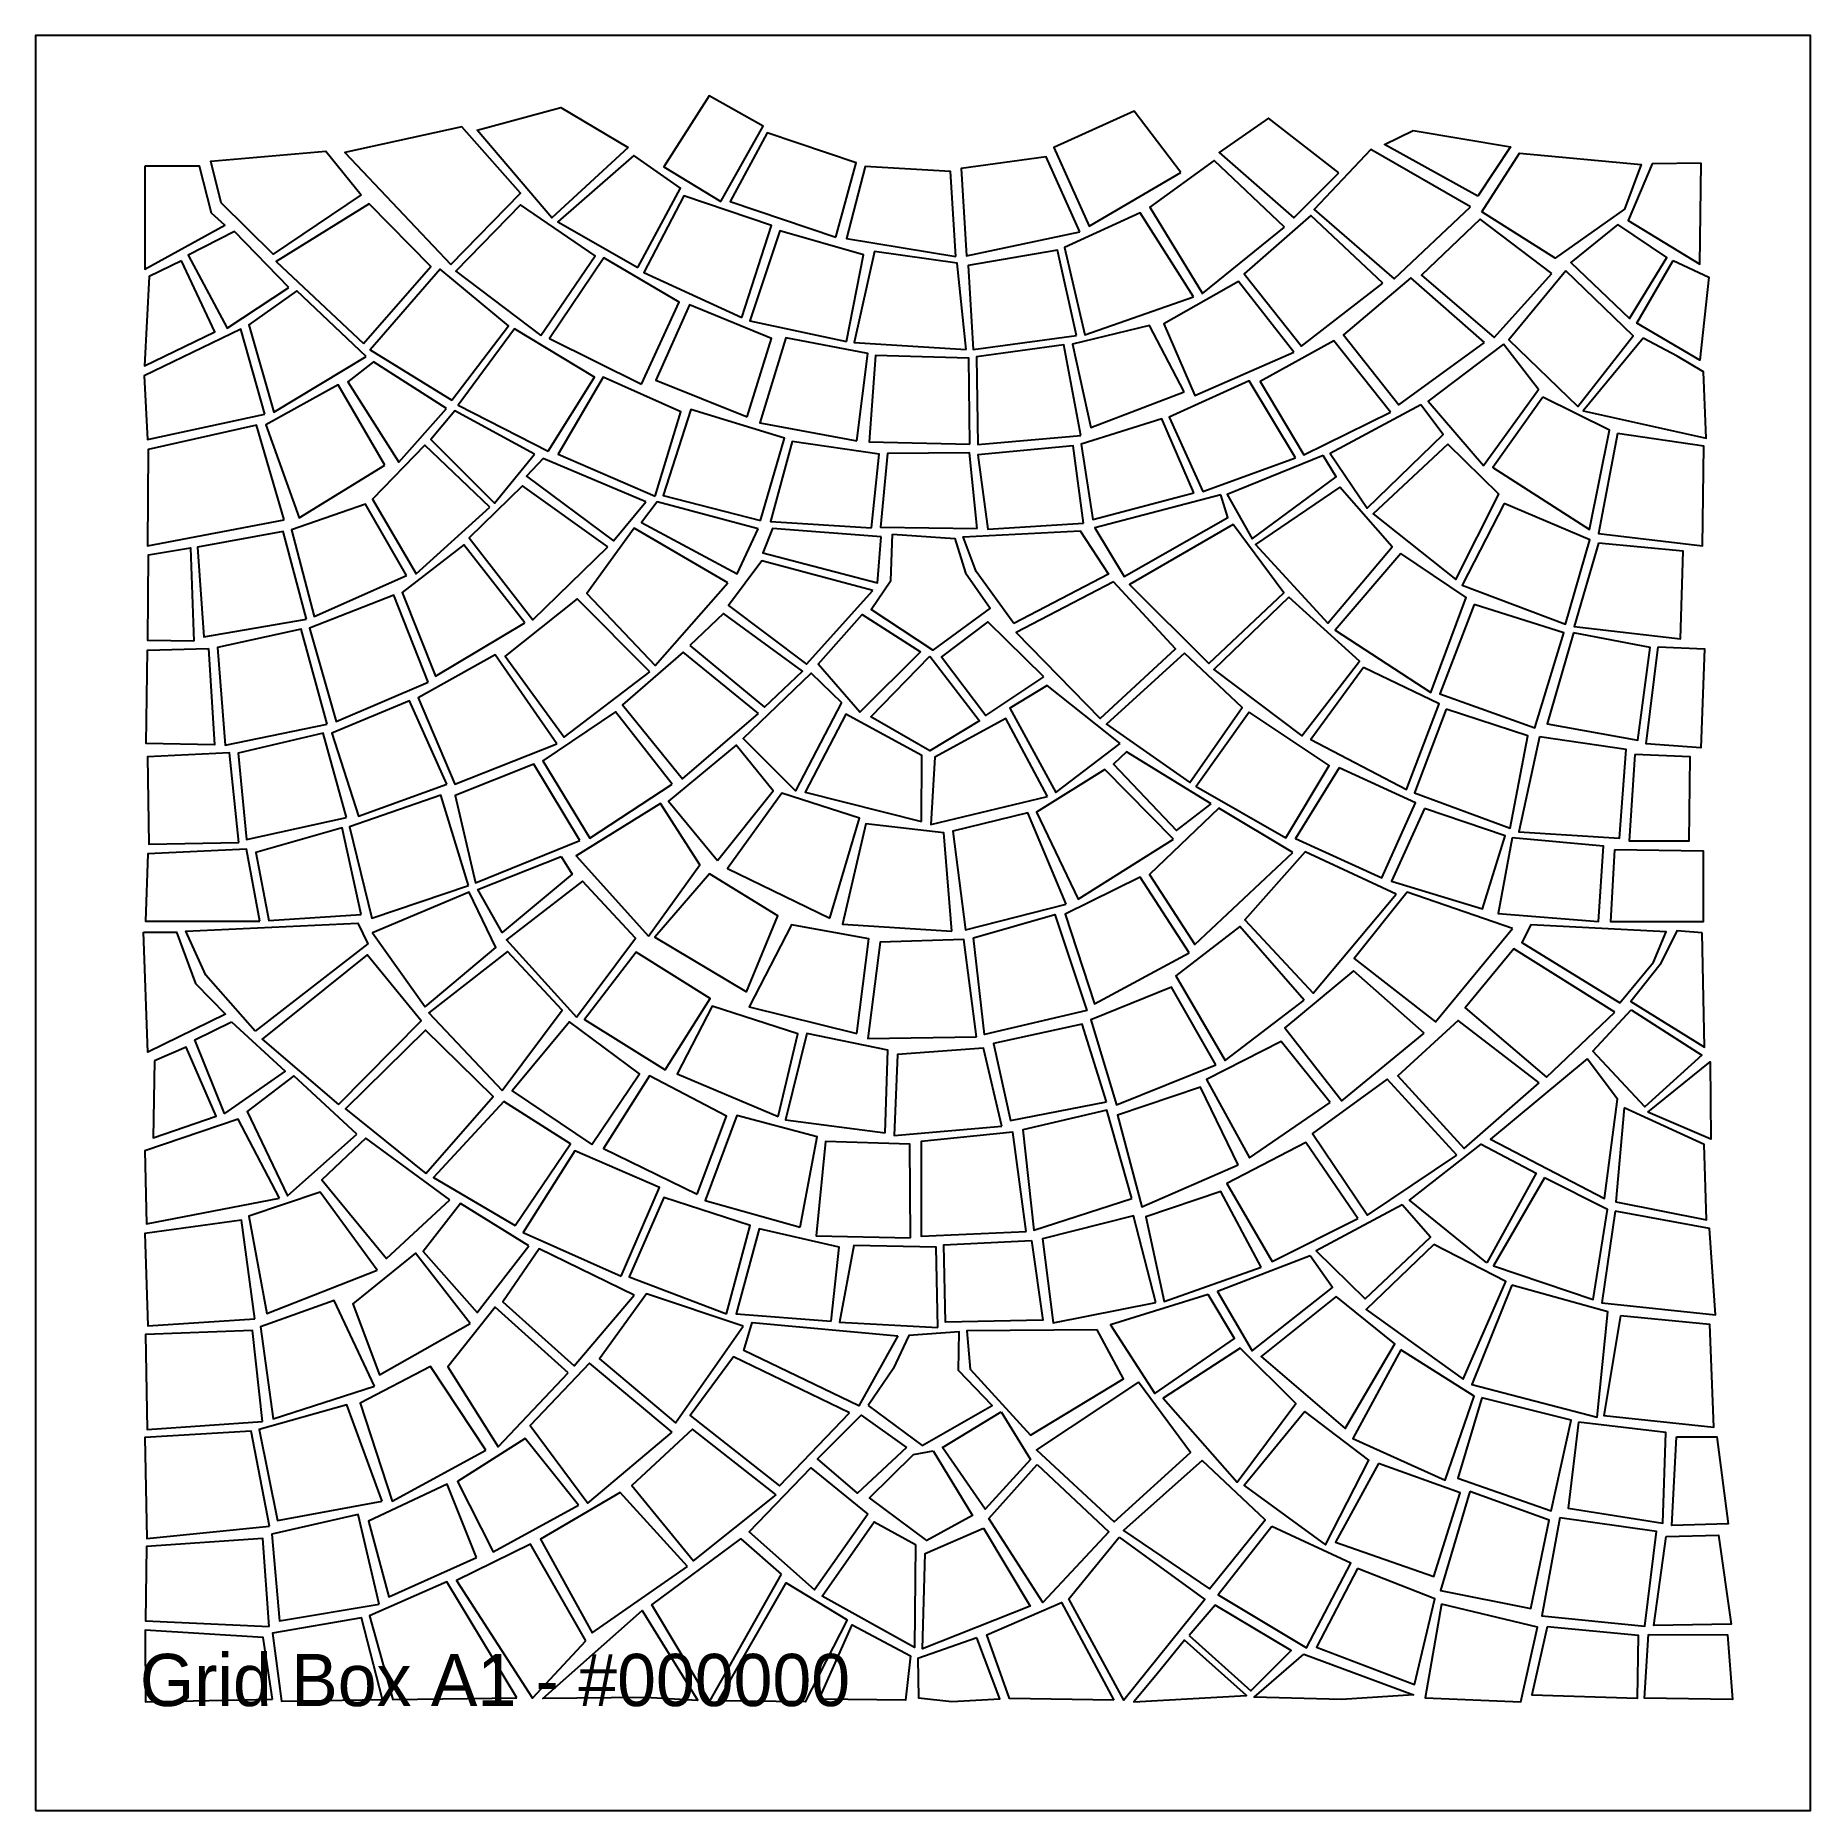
# Model space of a CAD drawing. Header units: metres. Extents: x -20 to 320, y -20 to 320.
import ezdxf

# ---------------------------------------------------------------- set-up
doc = ezdxf.new("R2010")
doc.units = ezdxf.units.M

msp = doc.modelspace()

# ---------------------------------------------------------------- linework, layer by layer
at = {"color": 8}
msp.add_lwpolyline([(-20, -20), (320, -20), (320, 320), (-20, 320), (-20, -20)], dxfattribs=at)
at = {"color": 0}
for points in [[(93.52, 298.54), (78.91, 285.05), (64.57, 301.89), (80.62, 306.23)], [(111.3, 288.23), (119.37, 302.66), (109.04, 308.44), (100.37, 294.82)], [(199.36, 293.78), (190.48, 305.52), (175.05, 298.54), (181.86, 283.48)], [(229.63, 293.67), (216.21, 304.14), (206.75, 297.58), (221.05, 285.09)], [(59.55, 276.16), (72.88, 289.77), (61.68, 302.48), (39.28, 297.61)], [(133.31, 281.36), (137.2, 295.59), (120.15, 301.36), (113.06, 288.23)], [(256.25, 289.24), (238.43, 299.09), (243.88, 301.82), (262.55, 298.68)], [(42.39, 289.47), (25.53, 278.09), (15.54, 287.97), (13.61, 295.92), (35.62, 297.85)], [(95.35, 275.54), (103.54, 290.75), (94.63, 296.99), (80.03, 284.28)], [(180.03, 282.4), (173.57, 296.79), (157.33, 294.51), (158.34, 277.79)], [(219.23, 283.26), (205.8, 296.04), (193.48, 287.09), (203.55, 270.59)], [(254.88, 287.18), (235.76, 298.19), (224.92, 286.7), (240.28, 273.42)], [(257.02, 286.22), (264.23, 297.46), (287.55, 295.28), (284.36, 286.72), (271.11, 277.33)], [(0.93, 295), (0.96, 275.25), (16.24, 283.68), (13.72, 285.99), (11.42, 295)], [(156.3, 277.68), (155.26, 293.98), (138.94, 294.92), (135.32, 281.09)], [(299.05, 295.56), (289.66, 295.43), (285.1, 284.56), (298.79, 276.23)], [(115.28, 265.99), (121, 283.63), (104.19, 289.29), (96.52, 274.58)], [(42.85, 260.98), (55.74, 275.75), (43.89, 287.78), (26.1, 276.69)], [(76.81, 262.56), (87.18, 277.81), (72.87, 287.58), (60.53, 274.88)], [(201.83, 269.95), (191.63, 286.05), (177.1, 279.37), (181, 262.65)], [(28.5, 271.74), (18.09, 282.48), (9.26, 277.95), (16.73, 263.95)], [(135.36, 261.37), (138.59, 278), (122.58, 282.6), (116.8, 265.35)], [(238.1, 272.58), (224.27, 285.52), (211.5, 274.35), (222.5, 260.5)], [(270.48, 274.43), (256.72, 284.83), (245.48, 274.09), (259.41, 262.18)], [(283.11, 283.77), (274.12, 276.52), (285.33, 265.78), (292.48, 277.46)], [(179.39, 262.54), (175.74, 278.86), (158.67, 275.96), (159.63, 259.85)], [(7.97, 276.83), (1.79, 273.83), (0.9, 256.7), (14.33, 263.26)], [(96.1, 253.2), (103.32, 268.94), (88.86, 277.44), (78.44, 261.93)], [(158.24, 259.85), (156.52, 276.39), (140.68, 278.65), (136.79, 261.18)], [(293.72, 276.91), (300.52, 273.68), (298.8, 257.81), (286.71, 264.89)], [(59.73, 250.12), (70.63, 264.37), (57.49, 275.23), (44.13, 259.81)], [(221.05, 259.32), (210.42, 272.85), (196.14, 264.79), (202.05, 251.05)], [(257.56, 261.18), (243.47, 273.59), (230.55, 262.69), (241.12, 249.26)], [(273.14, 274.95), (262.23, 261.72), (275.46, 248.92), (286.05, 262.49)], [(43.36, 258.49), (30.05, 271.11), (20.85, 264.61), (25.67, 247.83)], [(116.3, 246.96), (120.96, 261.97), (105.26, 268.39), (98.83, 253.97)], [(23.95, 247.49), (19.31, 263.73), (0.83, 254.84), (1.45, 242.6)], [(78.22, 240.36), (87.1, 254.58), (71.78, 263.81), (60.97, 249.16)], [(137.31, 242.33), (139.46, 259.11), (123.75, 262.06), (118.76, 245.79)], [(200.05, 251.76), (193.4, 264.43), (178.64, 260.89), (182.15, 244.94)], [(287.95, 262.01), (276.48, 248.13), (300.03, 242.85), (299.48, 255.56), (294.45, 258.58)], [(158.96, 241.72), (158.78, 258.17), (140.93, 258.71), (139.7, 242.17)], [(180.26, 243.41), (176.95, 260.76), (160.26, 258.44), (160.53, 241.66)], [(239.58, 247.84), (228.71, 261.53), (214.59, 253.75), (222.94, 239.65)], [(261.19, 260.86), (246.76, 249.95), (257.39, 237.65), (267.89, 252.18)], [(58.7, 248.54), (44.75, 257.47), (39.8, 253.69), (49.58, 238.28)], [(46.93, 237.71), (37.99, 253.09), (24.09, 245.42), (30.48, 227.63)], [(98.69, 231.79), (103.61, 247.91), (88.71, 254.54), (80.11, 239.82)], [(221.33, 239.11), (212.47, 253.88), (197.17, 246.9), (203.61, 232.67)], [(118.9, 227.1), (123.5, 242.9), (105.5, 248.33), (100.21, 231.91)], [(245.39, 249.27), (228.01, 239.93), (235.09, 229.48), (249.66, 243.57)], [(268.75, 250.72), (259.12, 237.23), (277.68, 225.38), (281.47, 244.42)], [(27.6, 227.23), (22.33, 245.35), (1.56, 240.69), (1.47, 222.22)], [(75.6, 239.81), (60.35, 248.13), (55.73, 242.63), (67.91, 230.43)], [(201.87, 232.4), (195.78, 246.6), (180.31, 241.71), (182.54, 227.3)], [(67.03, 229.66), (54.55, 241.54), (44.53, 231.2), (52.9, 216.91)], [(140.13, 225.69), (141.6, 239.78), (124.91, 242.22), (120.8, 226.9)], [(250.55, 241.72), (236.22, 228.4), (252.09, 215.8), (260.31, 232.16)], [(283.06, 243.76), (279.37, 224.58), (299.3, 222.26), (299.56, 241.35)], [(96.93, 230.67), (77.25, 238.99), (74.06, 235.56), (90.7, 223.22)], [(160.39, 225.56), (158.92, 240.05), (143.21, 239.92), (141.87, 225.83)], [(180.74, 226.59), (178.78, 241.39), (160.53, 239.65), (162.41, 225.42)], [(226.63, 239.52), (208.29, 232.09), (213.03, 223.57), (229.11, 235.46)], [(89.63, 222.03), (73.31, 233.74), (63.1, 223.75), (75.24, 208.08)], [(207.08, 232.04), (182.92, 225.71), (188.51, 216.36), (208.37, 227.69)], [(229.86, 233.47), (213.72, 222.47), (227.53, 207.42), (239.9, 222.06)], [(51.07, 216.58), (43.23, 230.25), (29.01, 225.31), (33.41, 208.68)], [(118.41, 225.5), (99.08, 230.69), (96.1, 226.7), (114.39, 216.91)], [(261.3, 230.38), (253.3, 214.7), (273.09, 207.21), (277.74, 223.42)], [(31.94, 208.21), (27.43, 225), (11.02, 221.99), (12.25, 204.79)], [(112.64, 215.17), (94.69, 225.61), (85.59, 213.13), (98.68, 199.33)], [(142.01, 223.95), (121.14, 225.58), (119.3, 220.89), (141.28, 215.18)], [(144.16, 224.48), (156.1, 223.68), (158.16, 217.09), (162.89, 210.3), (151.89, 202.23), (140.04, 210.04), (143.82, 215.63)], [(167.39, 207.35), (160.17, 217.31), (157.71, 223.95), (180.12, 225.15), (185.51, 216.8)], [(209.44, 226.35), (189.58, 214.86), (204.72, 199.72), (219.12, 213.27)], [(10.35, 204), (1.49, 204.14), (1.62, 220.51), (9.68, 221.85)], [(73.73, 207.5), (62.03, 222.46), (50.26, 213.33), (56.64, 197.3)], [(279.41, 222.74), (274.74, 206.8), (295.13, 204.45), (295.61, 221.23)], [(140.36, 213.68), (119.13, 219.38), (112.75, 210.82), (127.69, 199.58)], [(241.54, 220.8), (228.97, 206.12), (247.27, 194.18), (254.03, 212.33)], [(186.51, 215.38), (167.87, 205.67), (183.93, 189.18), (198.36, 202.5)], [(55.21, 196.16), (48.66, 212.8), (32.5, 206.48), (37.57, 188.61)], [(97.7, 198.08), (83.74, 212.08), (69.99, 201.08), (81.29, 185.62)], [(220.07, 212.39), (205.69, 198.54), (222.54, 185.87), (233.62, 200.14)], [(255.6, 211.01), (248.99, 193.92), (267.2, 187.39), (272.73, 205.59)], [(105.36, 203.16), (119.64, 191.34), (126.94, 198.22), (111.8, 209.28)], [(149.52, 201.95), (137.92, 190.36), (129.93, 199.55), (138.35, 209.08)], [(173.14, 197.14), (162.4, 207.71), (153.55, 201.01), (162.06, 189.76)], [(35.85, 188.1), (30.92, 206.26), (14.88, 202.77), (16.35, 184.06)], [(274.6, 205.56), (269.53, 188.15), (286.95, 185.01), (289.27, 202.79)], [(13.13, 202.57), (14.29, 184.15), (1.22, 184.41), (1.43, 202.24)], [(79.83, 184.34), (68.06, 201.34), (53.29, 193.1), (60.34, 176.58)], [(118.46, 190.16), (104.07, 201.87), (92.47, 191.77), (103.96, 177.6)], [(151.32, 201.09), (160.85, 188.72), (151.32, 182.97), (139.98, 189.5)], [(200.06, 201.7), (185.14, 188.07), (201.11, 176.91), (211.12, 191.29)], [(290.82, 202.88), (299.67, 202.53), (298.98, 183.55), (288.5, 184.32)], [(134.36, 192.21), (125.57, 175.33), (115.56, 185.32), (128.59, 197.85)], [(234.37, 198.93), (224.26, 185.12), (242.62, 175.56), (248.85, 191.99)], [(187.75, 184.38), (173.79, 195.52), (166.62, 191.12), (175.43, 174.97)], [(58.78, 176.61), (51.64, 192.54), (36.75, 186.38), (41.9, 170.44)], [(101.96, 176.57), (91.11, 190.42), (77.16, 181.08), (86.17, 166.26)], [(250.23, 190.97), (244.13, 174.92), (262.49, 168.15), (265.83, 185.83)], [(149.69, 169.47), (149.77, 182.11), (135.24, 189.97), (127.42, 175.09)], [(173.82, 174.22), (165.88, 189.2), (152.26, 181.77), (151.49, 168.88)], [(212.45, 190.38), (202.33, 176.14), (219.51, 166.31), (227.83, 180.17)], [(39.54, 170.18), (35.11, 186.35), (18.84, 182.5), (20.42, 165.98)], [(110.62, 162), (121.28, 175.33), (114.24, 184.05), (101.25, 173.31)], [(268.08, 185.66), (264.11, 167.44), (283.43, 166.22), (284.69, 183.23)], [(18.94, 165.43), (17.19, 182.6), (1.43, 181.84), (1.7, 165.07)], [(84.24, 165.83), (75.44, 180.44), (60.4, 174.42), (64.27, 157.67)], [(205.19, 172.84), (188.95, 182.77), (186.51, 180.4), (198.53, 167.7)], [(286.34, 182.3), (285.24, 165.74), (296.76, 165.72), (296.97, 181.83)], [(197.96, 166.07), (184.86, 179.39), (171.76, 171.26), (179.71, 154.58)], [(229.72, 179.7), (221.33, 166.16), (237.91, 158.63), (244.35, 172.99)], [(62.91, 157.19), (57.67, 174.46), (40.14, 168.44), (44.44, 150.92)], [(132.14, 150.94), (137.83, 170.05), (122.97, 174.86), (112.55, 160.43)], [(97.39, 147.49), (107.25, 161.11), (99.7, 172.92), (83.56, 162.84)], [(177.45, 153.62), (170.06, 171.1), (155.73, 167.62), (158.13, 148.68)], [(220.86, 163.49), (206.69, 171.97), (193.41, 159.28), (202.1, 145.9)], [(246.09, 171.92), (239.74, 158.01), (257.17, 152.73), (261.53, 166.68)], [(42.37, 151.63), (38.71, 168.25), (22.23, 163.49), (24.71, 150.46)], [(155.55, 148.46), (154, 167.25), (139.04, 168.97), (134.61, 149.75)], [(22.99, 150.38), (20.42, 164.12), (1.52, 163.26), (1.09, 150.38)], [(240.62, 155.55), (223.21, 163.66), (211.65, 150.61), (224.75, 136.54)], [(262.88, 166.3), (260.19, 151.79), (279.38, 150.31), (280.33, 164.74)], [(282.47, 164), (281.66, 150.31), (299.51, 150.31), (299.51, 163.73)], [(80.7, 162.72), (82.8, 159.33), (69.39, 148.2), (64.7, 156.39)], [(83.65, 131.98), (94.9, 147.09), (84.76, 158), (70.25, 146.75)], [(116.17, 136.82), (122.22, 151.38), (109.11, 159.4), (98.62, 147.3)], [(200.97, 144.28), (191.57, 158.79), (177.21, 151.69), (182.82, 134.5)], [(54.61, 133.91), (68.19, 145.31), (63.08, 155.9), (44.53, 148.09)], [(262.91, 148.95), (242.75, 155.9), (232.58, 143.2), (248.15, 131.07)], [(22.08, 129.27), (12.63, 140.01), (8.77, 148.43), (41.75, 149.97), (43.64, 146.02)], [(137.3, 128.81), (139.63, 146.94), (124.8, 149.67), (116.68, 133.97)], [(159.66, 147.18), (175.23, 151.61), (181.4, 133.22), (161.81, 128.66)], [(283.49, 134.73), (289.94, 142.52), (292.35, 148.29), (266.45, 149.63), (264.7, 146.28)], [(0.71, 148.22), (7.02, 148.22), (10.64, 138.42), (16.41, 132.51), (1.51, 125.27)], [(160.27, 128.17), (157.8, 146.83), (141.81, 146.32), (139.44, 127.85)], [(223.03, 135.25), (210.68, 149.32), (198.44, 139.87), (207.89, 123.66)], [(299.27, 148.14), (294.37, 148.48), (291.19, 142.04), (285.61, 134.99), (299.7, 126.23)], [(38.01, 115.26), (53.88, 131.29), (43.51, 143.88), (23.44, 127.77)], [(69.36, 117.91), (80.88, 133.29), (70.38, 144.51), (55.36, 132.82)], [(100.61, 121.89), (109.26, 135.55), (95.06, 144.42), (85.13, 131.5)], [(282.51, 132.91), (263.18, 145.05), (253.82, 133.72), (269.41, 120.44)], [(245.98, 128.92), (232.48, 140.84), (219.32, 129.95), (230.22, 115.93)], [(206.07, 122.86), (197.63, 137.74), (182.16, 131.47), (187.09, 115.16)], [(122.24, 112.94), (126.01, 128.76), (109.64, 134.06), (102.91, 121.11)], [(285.67, 133.37), (299.16, 124.69), (288.28, 114.79), (278.29, 125.45)], [(17.52, 131.04), (27.82, 121.59), (16.23, 113.53), (10.54, 127.6)], [(54.74, 102.04), (67.69, 116.79), (54.7, 129.48), (39.35, 114.41)], [(86.56, 107.56), (95.72, 121.09), (82.31, 131.09), (71.32, 117.86)], [(185.16, 115.72), (180.46, 130.64), (163.53, 126.9), (166.73, 112.17)], [(268.02, 119.36), (252.5, 131.3), (240.95, 120.72), (253.63, 106.8)], [(2.81, 123.57), (2.56, 108.88), (14.58, 113), (8.83, 126.23)], [(142.76, 109.8), (143.28, 125.63), (127.76, 128.86), (123.66, 112.28)], [(165.11, 111.1), (161.56, 126.02), (145.14, 124.84), (144.49, 109.27)], [(227.97, 115.61), (218.59, 127.27), (204.31, 120.04), (212.57, 105.01)], [(277.22, 124.01), (258.68, 108.62), (280.55, 97.23), (283.02, 116.23)], [(288.86, 113.75), (300.78, 123.39), (300.91, 108.61)], [(41.52, 109.58), (29.49, 120.7), (20.53, 113.92), (28.27, 97.77)], [(106.72, 98.07), (112.33, 113), (97.59, 120.7), (88.81, 106.8)], [(252.23, 105.51), (238.92, 120.11), (224.64, 109.7), (235.16, 94.02)], [(71.86, 92.08), (82.48, 107.69), (69.69, 115.8), (56.26, 101.22)], [(210.37, 103.7), (203.18, 118.55), (187.27, 113.22), (191.9, 95.65)], [(26.71, 97.27), (18.79, 112.44), (0.97, 106.36), (1.24, 92.4)], [(126.46, 91.71), (129.73, 109.02), (114.35, 113.14), (108.26, 96.82)], [(189.99, 97.26), (185.24, 114.17), (169.1, 110.39), (171.22, 91.18)], [(284.31, 114.62), (282.73, 96.59), (300.09, 93.15), (299.66, 107.54)], [(169.76, 90.9), (167.21, 109.96), (149.68, 108.16), (149.68, 90.03)], [(59.37, 97), (43.3, 108.77), (34.82, 100.8), (47.21, 85.73)], [(92.17, 82.33), (99.52, 99.31), (83.3, 106.39), (73.44, 90.71)], [(147.63, 89.71), (147.48, 107.62), (131.31, 108.17), (129.55, 90.1)], [(233.32, 93.37), (223.3, 107.97), (208.23, 100.12), (216.86, 85.18)], [(257.97, 84.93), (243.19, 96.89), (256.94, 107.61), (267.45, 102.11)], [(269.02, 101.2), (259.29, 84.32), (278.39, 77.91), (281.1, 95.13)], [(45.45, 83.51), (34.54, 98.46), (20.88, 93.82), (24.32, 75.18)], [(74.47, 88.17), (61.42, 96.24), (54.26, 87.06), (64.6, 75.4)], [(112.39, 75.14), (116.91, 92.08), (100.37, 97.45), (93.71, 82.22)], [(214.78, 84.05), (207.08, 98.54), (192.66, 93.71), (196.2, 77.5)], [(241.77, 96.03), (225.34, 87.22), (234.7, 77.98), (247.18, 89.83)], [(22.04, 74.17), (19.47, 93.1), (0.97, 90.52), (1.5, 72.81)], [(194.59, 77.29), (190.3, 93.93), (172.9, 89.53), (174.94, 73.42)], [(282.56, 94.79), (280.01, 77.22), (301.81, 74.94), (300.63, 91.47)], [(132.44, 73.7), (133.93, 87.88), (118.59, 91.4), (114.19, 75.13)], [(170.78, 89.17), (172.96, 73.9), (154.34, 73.57), (154, 88.33)], [(63.24, 73.26), (52.77, 86.78), (40.77, 77.06), (45.9, 63.43)], [(94.66, 78.72), (76.45, 87.57), (69.49, 77.43), (83.19, 65.16)], [(152.82, 72.52), (152.54, 87.91), (136.77, 88.24), (134.02, 73.56)], [(224.16, 86.26), (206.44, 79.39), (213.06, 68.03), (228.43, 80.15)], [(247.84, 88.4), (234.92, 75.97), (253.5, 62.61), (261.65, 81.36)], [(115.53, 72.79), (97.06, 78.98), (88.04, 66.52), (102.56, 54.24)], [(204.61, 78.85), (185.93, 73.05), (194.43, 59.88), (209.69, 70.44)], [(229.15, 78.45), (214.78, 66.96), (230.89, 53.15), (240.36, 69.37)], [(262.81, 80.64), (255.11, 61.62), (279.11, 55.37), (281.17, 75.51)], [(44.95, 61.3), (37.22, 77.71), (23.11, 72.66), (25.54, 55.03)], [(82.03, 63.86), (68.03, 76.4), (58.96, 65.01), (68.63, 49.69)], [(23.48, 54.52), (21.59, 71.96), (1.06, 71.18), (1.4, 52.97)], [(145.21, 70.94), (137.69, 57.52), (115.68, 68.12), (117.29, 73.49)], [(139.48, 57.59), (149.81, 49.94), (163.24, 57.59), (156.79, 64.3), (156.93, 71.68), (147.26, 71.01), (144.31, 64.57)], [(183.36, 72.06), (158.37, 71.89), (159.04, 64.51), (170.61, 51.92), (188.4, 62.66)], [(283.58, 74.75), (280.42, 55.65), (301.51, 53.45), (300.69, 73.1)], [(210.73, 68.54), (196.02, 58.98), (210.16, 42.91), (221.44, 57.94)], [(241.52, 68.22), (232.35, 51.25), (249.99, 43.26), (255.55, 59.37)], [(66.28, 49.04), (55.67, 65.07), (42.19, 58.05), (48.34, 39.27)], [(101.96, 52.44), (86.15, 65.66), (74.75, 53.75), (85.81, 38.86)], [(135.95, 56.18), (113.67, 66.92), (105.39, 55.64), (122.53, 42.22)], [(191.26, 62.07), (171.76, 49.11), (186.59, 35.28), (201.25, 48.55)], [(257.05, 59.06), (252.47, 43.66), (270.34, 37.38), (274.13, 54.74)], [(46.41, 39.27), (39.62, 57.69), (22.84, 52.96), (26.36, 35.52)], [(146.86, 49.54), (137.47, 40.81), (129.82, 47.39), (138.14, 55.71)], [(164.98, 56.38), (170.62, 47.26), (161.89, 37.73), (153.71, 49.54)], [(223.16, 56.44), (211.52, 42.23), (227.13, 30.88), (235.41, 47.13)], [(24.83, 34.44), (21.29, 52.69), (0.97, 51.42), (1.34, 32.07)], [(84, 38.48), (73.81, 51.24), (60.85, 43), (67.67, 29.53)], [(121.85, 40.48), (105.87, 53.07), (94.25, 42.26), (106.07, 27.82)], [(275.55, 54.39), (273.59, 37.89), (291.69, 35.06), (292.3, 52.4)], [(294.33, 51.58), (302.06, 51.58), (304.21, 34.91), (293.47, 34.57)], [(151.96, 48.87), (159.48, 36.52), (150.75, 31.69), (139.75, 39.87), (148.2, 48.19)], [(139.41, 36.75), (129.21, 22.26), (116.73, 33.4), (128.54, 45.61)], [(171.89, 46.28), (185.58, 33.4), (172.97, 19.84), (162.63, 35.95)], [(203.47, 47.05), (188.39, 33.65), (204.88, 22.48), (215.56, 35.65)], [(237.22, 46.45), (229.03, 31.39), (247.84, 24.8), (252.9, 40.87)], [(64.5, 28.48), (58.87, 42.49), (43.79, 35.43), (47.67, 20.9)], [(104.91, 26.75), (92.02, 40.92), (76.75, 31.99), (86.64, 14.05)], [(254.72, 41.08), (249.12, 22.16), (266.41, 18.71), (269.97, 35.62)], [(45.83, 19.5), (41.79, 36.69), (25.26, 32.94), (26.72, 16.34)], [(148.54, 30.98), (148.4, 11.25), (130.69, 21.05), (140.62, 35.28)], [(161.56, 34.07), (170.55, 19.17), (149.88, 10.98), (150.42, 29.24)], [(216.82, 34.42), (206.52, 21.28), (223.46, 11.13), (231.94, 27.38)], [(272.01, 36.04), (268.55, 17.29), (288.25, 15.28), (290.48, 33.46)], [(24.74, 15.24), (23.56, 32.07), (1.27, 30.56), (1.07, 16.34)], [(85.44, 12.51), (74.84, 31.04), (60.67, 24.06), (75.17, 1.53)], [(122.82, 25.27), (109.09, 0.92), (98.07, 19.38), (115.09, 32.05)], [(187.59, 32.34), (203.96, 20.39), (188.45, 1.11), (177.92, 20.52)], [(292.34, 32.51), (302.39, 32.77), (304.8, 15.68), (290.02, 15.42)], [(72.2, 1.59), (58.82, 23.83), (43.98, 17.3), (48.46, 1.26)], [(233.25, 26.37), (225.35, 11.31), (244.12, 4.16), (248.07, 20.57)], [(135.45, 16.51), (127.46, 0.79), (110.81, 1.02), (123.77, 23.64)], [(106.85, 1.1), (96.76, 1.64), (77.21, 1.43), (96.22, 18.28)], [(186.58, 1.11), (166.56, 1.47), (162.24, 13.64), (176.5, 19.85)], [(200.99, 13.54), (212.81, 2.93), (220.53, 10.62), (205.97, 19.32)], [(249.35, 19.5), (246.19, 1.6), (264.49, 0.82), (267.72, 15.1)], [(25.41, 1.34), (23.63, 13.16), (1, 14.55), (1.07, 0.81)], [(46.44, 1.27), (42.47, 16.89), (25.41, 13.99), (27.13, 0.93)], [(147.61, 9.64), (146.67, 1.13), (130.14, 1.35), (136.44, 15.54)], [(269.54, 15.2), (266.59, 2.14), (286.89, 1.49), (287.04, 13.49)], [(288.98, 13.73), (304.1, 13.62), (305.07, 1.28), (288.21, 1.5)], [(160.28, 13.07), (149, 9.1), (149.14, 1.57), (155.52, 0.85), (164.74, 1.42)], [(194.61, 5.84), (190.38, 0.84), (211.94, 2.03), (200.07, 12.61)], [(222.92, 9.94), (243.94, 2.14), (230.19, 1.28), (213.44, 1.71)]]:
    msp.add_lwpolyline(points, close=True, dxfattribs=at)

# ---------------------------------------------------------------- texts
msp.add_text('Grid Box A1 - #000000', height=10).set_placement((0, 0))

doc.saveas('drawing.dxf')
